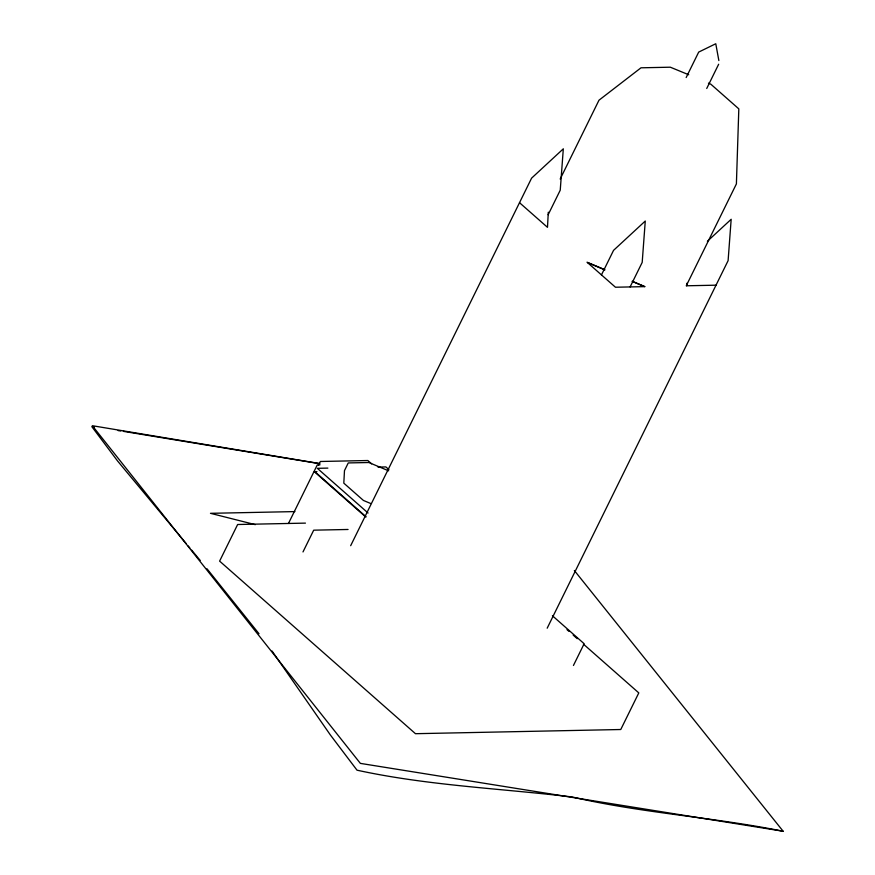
<?xml version="1.0" encoding="UTF-8"?>
<svg xmlns="http://www.w3.org/2000/svg" width="875" height="875" viewBox="0 0 875 875"><rect width="100%" height="100%" fill="white"/><g stroke="black" fill="none" stroke-linecap="round" stroke-linejoin="round"><path stroke-width="1.31" d="M548.297 212.188L547.487 227.336L519.509 202.683M686.7 285.775L686.842 283.248M288.477 523.447L317.319 464.855L320.02 464.8M318.456 465.336L320.359 461.486L367.839 460.523L371.591 463.827M302.991 551.939L313.698 530.173L348.064 529.473M350.667 545.694L531.595 178.15L563.314 148.816L560.241 190.17L548.166 214.714M560.186 179.047L598.992 100.198L641.003 67.802L670.327 67.2L688.723 74.758M686.164 77.536L698.698 52.084L715.772 43.75L718.856 60.55M601.464 274.903L613.55 250.359L645.269 221.036L642.195 262.391L630.12 286.934M706.737 88.473L718.659 64.236M547.181 628.195L728.109 260.641L731.172 219.286L707.383 241.281M573.442 665.47L584.15 643.716L552.42 615.748M632.231 281.323L644.777 286.628L615.453 287.23L587.048 262.194L604.614 269.631M716.023 285.184L686.252 285.786L736.4 183.903L738.817 108.861L710.839 84.208L708.433 83.147M327.863 468.103L317.341 468.322L368.069 513.023M377.978 467.086L385.864 466.922L388.905 469.613M316.947 471.636L314.311 471.691L365.509 516.797M294.908 511.591L210.481 513.319L255.292 524.65M305.441 523.119L237.639 524.508L219.614 561.116L415.472 733.698L620.769 729.509L638.794 692.902L583.417 644.109M94.467 427.066L91.842 426.672L117.513 460.906L186.462 543.889M118.125 430.588L120.761 430.981M123.386 431.364L319.681 463.695M574.35 570.511L783.158 831.25L360.369 763.383L92.312 425.709L319.648 463.542M783.158 831.25C713.267 817.097 641.758 813.148 572.25 796.983C500.423 788.408 427.952 785.608 357.022 770.186L330.422 735.044L272.048 651.022M587.486 262.577L604.92 269.894M632.319 281.4L644.777 286.628M388.631 470.816L368.845 462.514L348.261 462.93L344.477 470.619L343.809 483.153L363.442 500.456L370.869 503.573M567.011 629.65L569.067 631.466M573.169 635.075L577.27 638.695M315.448 472.172L366.177 516.862M188.18 545.956L189.897 548.023M191.625 550.091L200.211 560.427M206.981 568.761L259.022 633.752"/></g></svg>
